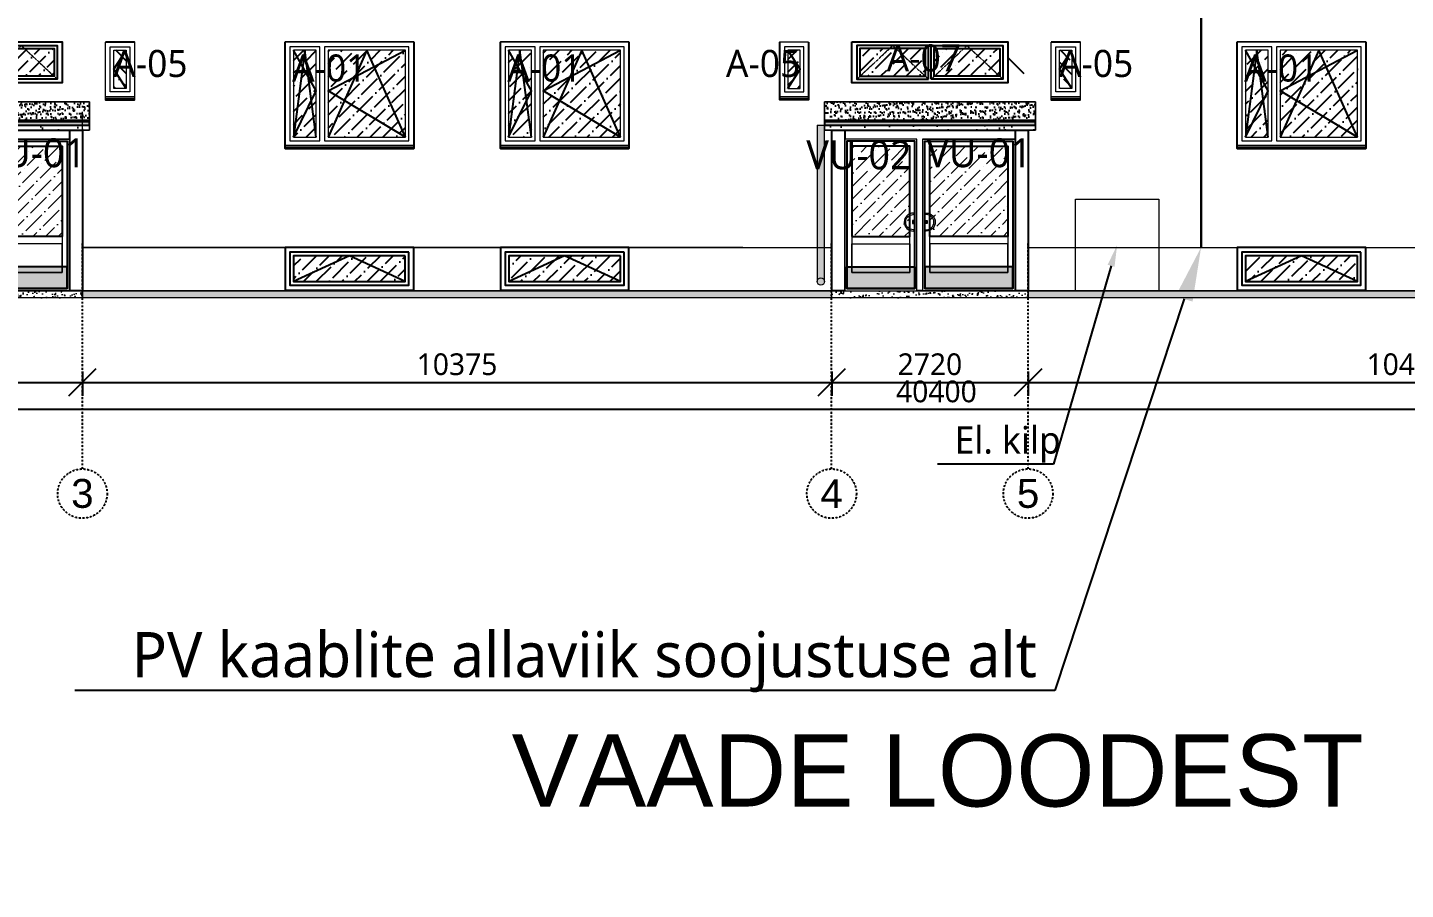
# Model space of a CAD drawing. Header units: millimetres. Extents: x 720925 to 840725318, y 793496 to 1061196.
# Drawn here: x 1040581 to 1059661, y 914468 to 926406 of the extents above; entities that cross this region are included whole.
import ezdxf
from ezdxf import colors
from ezdxf.entities.mleader import LeaderData, LeaderLine
from ezdxf.math import Vec2, Vec3

# ---------------------------------------------------------------- set-up
doc = ezdxf.new("R2010")
doc.units = ezdxf.units.MM
doc.header["$PDMODE"] = 2
doc.header["$PDSIZE"] = 5
doc.linetypes.add('DASHDOTX2', pattern=[50.8, 25.4, -12.7, 0, -12.7])
doc.linetypes.add('DASHED2', pattern=[0.375, 0.25, -0.125])
for name, color, linetype, lineweight in [('!ESP_Fassaad', 7, 'Continuous', 9), ('!ESP_Mõõt', 252, 'Continuous', 5), ('!ESP_Viited', 7, 'Continuous', 0), ('Aken', 7, 'Continuous', 9), ('AVATÄITED VAADETEL', 7, 'Continuous', 9), ('Lõige', 7, 'Continuous', 9), ('Plaan', 7, 'Continuous', 9), ('TEKST', 7, 'Continuous', 9), ('VIHMAVEE SÜSTEEM', 7, 'Continuous', 9)]:
    doc.layers.add(name, color=color, linetype=linetype, lineweight=lineweight)
for name, color, linetype in [('!ESP_Tava', 7, 'Continuous'), ('!ESP_Tekst', 7, 'Continuous'), ('!ESP_Teljed', 30, 'DASHDOTX2')]:
    doc.layers.add(name, color=color, linetype=linetype)
doc.layers.add('!ESP_Värvitoon_Helehall', color=7, linetype='Continuous', true_color=0xc8c8c7)
doc.layers.add('!ESP_Värvitoon_Pacific75', color=7, linetype='Continuous', true_color=0x9daab3)
doc.styles.add('2mm', font='malgunsl.ttf', dxfattribs={"height": 2})
doc.styles.add('Annotative', font='malgunsl.ttf', dxfattribs={"height": 2})
doc.styles.add('Arial', font='arial.ttf')
doc.styles.get("Standard").update_dxf_attribs({"font": 'arial.ttf', "height": 2})
doc.dimstyles.new('Annotative', dxfattribs={"dimtxt": 2, "dimasz": 2.5, "dimexe": 1.25, "dimexo": 0.625, "dimtad": 1, "dimdec": 0, "dimrnd": 5, "dimtxsty": 'Annotative', "dimblk": 'OBLIQUE', "dimcen": 0, "dimdle": 1, "dimadec": 0, "dimazin": 0, "dimtfac": 1, "dimtdec": 0, "dimtmove": 0, "dimatfit": 3, "dimfxl": 1, "dimfxlon": 1, "dimarcsym": 1})
pattern_1 = [(45, (-802, -1246.17), (66.2913, 243.068), [312.5, -62.5, 0, -62.5])]
pattern_2 = [(37.5, (-50, -2275.34), (-8, 244.707), [0, -193.04, 0, -215.9, 0, -206.375]), (7.5, (-50, -2275.34), (224.762, 358.413), [0, -104.14, 0, -173.99, 0, -66.675]), (327.5, (-206.2, -2275.34), (395.496, 0.719), [0, -63.5, 0, -228.6, 0, -298.45]), (317.5, (-206.2, -2275.34), (381.778, 111.465), [0, -31.75, 0, -149.86, 0, -171.45])]

# ---------------------------------------------------------------- blocks, each defined once
blk = doc.blocks.new('väikeaken')
at = {"linetype": 'ByBlock'}
blk.add_wipeout([(-54592, 228105), (-56372, 228105), (-56372, 226630), (-54592, 226630)], dxfattribs=at)
blk.add_lwpolyline([(-54592, 226630), (-56372, 226630), (-56372, 228105), (-54592, 228105)], close=True)
blk.add_wipeout([(-54592, 228105), (-56372, 228105), (-56372, 226630), (-54592, 226630)])
blk.add_wipeout([(-56372, 228105), (-54592, 228105), (-54592, 226630), (-56372, 226630)], dxfattribs=at)
blk.add_lwpolyline([(-56372, 226630), (-54592, 226630), (-54592, 228105), (-56372, 228105)], close=True)
blk.add_wipeout([(-54592, 228105), (-56372, 228105), (-56372, 226630), (-54592, 226630)])
h = blk.add_hatch()
h.set_pattern_fill('ANSI36', color=256, scale=1000)
h.set_pattern_definition([(45, (-56312.02, 226834.15), (66.291, 243.068), [312.5, -62.5, 0, -62.5])])
h.paths.add_polyline_path([(-56257, 227990), (-55942, 227990), (-55942, 226789), (-56257, 226788)])
h.paths.add_polyline_path([(-55777, 227990), (-54707, 227990), (-54707, 226788), (-55777, 226788)])
for points in [[(-56257, 226788), (-55942, 227427), (-56257, 227990)], [(-55942, 226788), (-56100, 227990), (-56257, 226788)]]:
    blk.add_lwpolyline(points)
at = {"ltscale": 15}
for points in [[(-54707, 226788), (-55242, 227990), (-55777, 226788)], [(-54707, 226788), (-55777, 227427), (-54707, 227990)]]:
    blk.add_lwpolyline(points, dxfattribs=at)
at = {"layer": 'AVATÄITED VAADETEL'}
for points in [[(-56372, 226644), (-54592, 226644), (-54592, 228105), (-56372, 228105)], [(-56372, 226673), (-54592, 226673), (-54592, 228105), (-56372, 228105)], [(-56307, 226738), (-55892, 226738), (-55892, 228040), (-56307, 228040)], [(-55827, 226738), (-54657, 226738), (-54657, 228040), (-55827, 228040)], [(-56257, 226788), (-55942, 226788), (-55942, 227990), (-56257, 227990)], [(-55777, 226788), (-54707, 226788), (-54707, 227990), (-55777, 227990)], [(-56372, 226644), (-54592, 226644), (-54592, 226673), (-56372, 226673)], [(-56372, 226630), (-54592, 226630), (-54592, 226644), (-56372, 226644)]]:
    blk.add_lwpolyline(points, close=True, dxfattribs=at)
blk = doc.blocks.new('väike1')
blk.add_wipeout([(-1082065, 608631), (-1081666, 608631), (-1081666, 607831), (-1082065, 607831)])
blk.add_lwpolyline([(-1081666, 608631), (-1081666, 607831), (-1082065, 607831), (-1082065, 608631)], close=True)
blk.add_wipeout([(-1081666, 608631), (-1082065, 608631), (-1082065, 607831), (-1081666, 607831)])
h = blk.add_hatch()
h.set_pattern_fill('ANSI36', color=256, scale=1000)
h.paths.add_polyline_path([(-1081950, 608516), (-1081565, 608516), (-1081565, 608189), (-1081950, 608189)])
h.paths.add_polyline_path([(-1081365, 608516), (-1080980, 608516), (-1080980, 608189), (-1081365, 608189)])
h = blk.add_hatch()
h.set_pattern_fill('ANSI36', color=256, scale=1000)
h.set_pattern_definition([(45, (-1082285.28, 607360.3), (66.291, 243.068), [312.5, -62.5, 0, -62.5])])
h.paths.add_polyline_path([(-1081781, 608516), (-1081950, 608516), (-1081950, 607989), (-1081781, 607989)])
blk.add_lwpolyline([(-1081950, 607989), (-1081781, 608253), (-1081950, 608516)])
at = {"layer": 'AVATÄITED VAADETEL'}
for points in [[(-1082065, 607831), (-1081666, 607831), (-1081666, 608631), (-1082065, 608631)], [(-1082065, 607874), (-1081666, 607874), (-1081666, 608631), (-1082065, 608631)], [(-1082000, 607939), (-1081731, 607939), (-1081731, 608566), (-1082000, 608566)], [(-1081950, 607989), (-1081781, 607989), (-1081781, 608516), (-1081950, 608516)], [(-1082065, 607846), (-1081666, 607846), (-1081666, 607874), (-1082065, 607874)], [(-1082065, 607831), (-1081666, 607831), (-1081666, 607846), (-1082065, 607846)]]:
    blk.add_lwpolyline(points, close=True, dxfattribs=at)
blk = doc.blocks.new('A$C5b830d74')
blk.add_wipeout([(0, 0), (2160, 0), (2160, -565), (0, -565)])
h = blk.add_hatch()
h.set_pattern_fill('ANSI36', color=256, scale=1000)
h.set_pattern_definition(pattern_1)
h.paths.add_polyline_path([(1020, -90), (110, -90), (110, -475), (1020, -475)])
h = blk.add_hatch()
h.set_pattern_fill('ANSI36', color=256, scale=1000)
h.set_pattern_definition(pattern_1)
h.paths.add_polyline_path([(1140, -90), (2050, -90), (2050, -475), (1140, -475)])
at = {"linetype": 'ByBlock'}
blk.add_lwpolyline([(0, -555), (0, 0)], dxfattribs=at)
for points in [[(0, 0), (2160, 0), (2160, -565), (0, -565)], [(1060, -515), (1060, -50), (70, -50), (70, -515)], [(1020, -475), (1020, -90), (110, -90), (110, -475)], [(1100, -515), (1100, -50), (2090, -50), (2090, -515)], [(1140, -475), (1140, -90), (2050, -90), (2050, -475)]]:
    blk.add_lwpolyline(points, close=True)
at = {"layer": 'Aken', "linetype": 'DASHED2', "lineweight": 0}
for points in [[(70, -515), (565, -50), (1060, -515)], [(2090, -515), (1595, -50), (1100, -515)]]:
    blk.add_lwpolyline(points, dxfattribs=at)
blk = doc.blocks.new('A$Cccaf8551')
at = {"layer": '!ESP_Teljed'}
for points in [[(8175, -3120), (8175, 0)], [(21270, -3120), (21270, 0)], [(18550, -3120), (18550, 0)]]:
    blk.add_lwpolyline(points, dxfattribs=at)
for centre in [(8175, -3462), (18550, -3462), (21270, -3462)]:
    blk.add_circle(centre, 342, dxfattribs=at)
at = {"layer": '!ESP_Teljed', "char_height": 400, "width": 684.66, "attachment_point": 5, "style": 'Arial'}
for s, insert in [('3', (8175, -3462)), ('4', (18550, -3462)), ('5', (21270, -3462))]:
    blk.add_mtext(s, dxfattribs=dict(at, insert=insert))
blk = doc.blocks.new('A$C1ee4b8b8')
at = {"layer": '!ESP_Tava'}
h = blk.add_hatch(dxfattribs=at)
h.set_pattern_fill('AR-SAND', color=256, scale=5)
h.set_pattern_definition(pattern_2)
h.paths.add_polyline_path([(-2820, 138), (-2820, 118), (100, 118), (100, 138)])
h = blk.add_hatch(dxfattribs=at)
h.set_pattern_fill('AR-SAND', color=256, scale=5)
h.set_pattern_definition(pattern_2)
h.paths.add_polyline_path([(-2820, 0), (-2820, 68), (-2820, 68), (-2820, 0)])
h.paths.add_polyline_path([(0, 0), (100, 0), (100, 68), (-2820, 68), (-2820, 0)])
at = {"layer": '!ESP_Värvitoon_Helehall', "lineweight": 0}
h = blk.add_hatch(color=256, dxfattribs=at)
h.dxf.hatch_style = 1
h.paths.add_polyline_path([(-2820, 68), (-2920, 68), (-2920, -2096, -1), (-2820, -2096)])
h.paths.add_polyline_path([(-2820, -2096, 1), (-2920, -2096, 1)])
h = blk.add_hatch(color=256, dxfattribs=at)
h.dxf.hatch_style = 1
h.paths.add_polyline_path([(100, 118), (-2820, 118), (-2820, 68), (100, 68)])
at = {"layer": '!ESP_Värvitoon_Helehall'}
h = blk.add_hatch(color=256, dxfattribs=at)
h.dxf.hatch_style = 1
h.paths.add_polyline_path([(-2510, -153), (-2510, -1893), (-2440, -1893), (-2440, -223), (-1640, -223), (-1640, -1158, -0.103244), (-1590, -1148, -1), (-1590, -1168, 0.12472), (-1640, -1180), (-1640, -1365, 0.12472), (-1590, -1378, -1), (-1590, -1398, -0.103244), (-1640, -1387), (-1640, -1893), (-1570, -1893), (-1570, -153)], flags=0)
h.paths.add_polyline_path([(-1600, -1253), (-1580, -1253), (-1580, -1293), (-1600, -1293)], flags=0)
h.paths.add_polyline_path([(-2540, -124), (-2540, -2224), (-1540, -2224), (-1540, -124)])
h.paths.add_polyline_path([(-1570, -153), (-1570, -2193), (-2510, -2193), (-2510, -153)], flags=16)
h.paths.add_polyline_path([(-2440, -223), (-1640, -223), (-1640, -1158, -0.103244), (-1590, -1148, -1), (-1590, -1168, 0.12472), (-1640, -1180), (-1640, -1365, 0.12472), (-1590, -1378, -1), (-1590, -1398, -0.103244), (-1640, -1387), (-1640, -1473), (-1640, -1573), (-1640, -1972), (-2440, -1972), (-2440, -1573), (-2440, -1473)], flags=0)
h.paths.add_polyline_path([(-2440, -223), (-1640, -223), (-1640, -1972), (-2440, -1972)], flags=0)
h = blk.add_hatch(color=256, dxfattribs=at)
h.dxf.hatch_style = 1
h.paths.add_polyline_path([(-2440, -1573), (-1640, -1573), (-1640, -1893), (-2440, -1893)], flags=17)
h.paths.add_polyline_path([(-2440, -1473), (-1640, -1473), (-1640, -1573), (-2440, -1573)], flags=17)
edge = h.paths.add_edge_path()
edge.add_line((-2510, -153), (-1570, -153))
edge.add_line((-1570, -153), (-1570, -1893))
edge.add_line((-1570, -1893), (-1640, -1893))
edge.add_line((-1640, -1893), (-1640, -1573))
edge.add_line((-1640, -1573), (-1640, -1387))
edge.add_arc((-1590, -1273), 125, 246.4218, 270)
edge.add_arc((-1590, -1388), 10, 270, 450)
edge.add_arc((-1590, -1273), 105, 241.5631, 270, ccw=False)
edge.add_line((-1640, -1365), (-1640, -1180))
edge.add_arc((-1590, -1273), 105, 90, 118.4369, ccw=False)
edge.add_arc((-1590, -1158), 10, 270, 450)
edge.add_arc((-1590, -1273), 125, 90, 113.5782)
edge.add_line((-1640, -1158), (-1640, -223))
edge.add_line((-1640, -223), (-2440, -223))
edge.add_line((-2440, -223), (-2440, -1893))
edge.add_line((-2440, -1893), (-2510, -1893))
edge.add_line((-2510, -1893), (-2510, -153))
h.paths.add_polyline_path([(-1600, -1293), (-1580, -1293), (-1580, -1253), (-1600, -1253)], flags=16)
h = blk.add_hatch(color=256, dxfattribs=at)
h.dxf.hatch_style = 1
h.paths.add_polyline_path([(-1430, -153), (-1430, -1893), (-1360, -1893), (-1360, -1387, -0.103244), (-1410, -1398, -1), (-1410, -1378, 0.12472), (-1360, -1365), (-1360, -1180, 0.12472), (-1410, -1168, -1), (-1410, -1148, -0.103244), (-1360, -1158), (-1360, -223), (-280, -223), (-280, -1893), (-210, -1893), (-210, -153)], flags=0)
h.paths.add_polyline_path([(-1400, -1253), (-1400, -1293), (-1420, -1293), (-1420, -1253)], flags=0)
h.paths.add_polyline_path([(-1460, -123), (-1460, -2223), (-180, -2223), (-180, -123)])
h.paths.add_polyline_path([(-210, -153), (-210, -2193), (-1430, -2193), (-1430, -153)], flags=16)
h.paths.add_polyline_path([(-280, -223), (-280, -1473), (-280, -1573), (-280, -1972), (-1360, -1972), (-1360, -1573), (-1360, -1473), (-1360, -1387, -0.103244), (-1410, -1398, -1), (-1410, -1378, 0.12472), (-1360, -1365), (-1360, -1180, 0.12472), (-1410, -1168, -1), (-1410, -1148, -0.103244), (-1360, -1158), (-1360, -223)], flags=0)
h.paths.add_polyline_path([(-280, -223), (-280, -1972), (-1360, -1972), (-1360, -223)], flags=0)
h = blk.add_hatch(color=256, dxfattribs=at)
h.dxf.hatch_style = 1
h.paths.add_polyline_path([(-280, -1573), (-1360, -1573), (-1360, -1893), (-280, -1893)], flags=17)
h.paths.add_polyline_path([(-280, -1473), (-1360, -1473), (-1360, -1573), (-280, -1573)], flags=17)
edge = h.paths.add_edge_path()
edge.add_line((-210, -153), (-1430, -153))
edge.add_line((-1430, -153), (-1430, -1893))
edge.add_line((-1430, -1893), (-1360, -1893))
edge.add_line((-1360, -1893), (-1360, -1573))
edge.add_line((-1360, -1573), (-1360, -1387))
edge.add_arc((-1410, -1273), 125, 270, 293.5782, ccw=False)
edge.add_arc((-1410, -1388), 10, 90, 270, ccw=False)
edge.add_arc((-1410, -1273), 105, 270, 298.4369)
edge.add_line((-1360, -1365), (-1360, -1180))
edge.add_arc((-1410, -1273), 105, 61.5631, 90)
edge.add_arc((-1410, -1158), 10, 90, 270, ccw=False)
edge.add_arc((-1410, -1273), 125, 66.4218, 90, ccw=False)
edge.add_line((-1360, -1158), (-1360, -223))
edge.add_line((-1360, -223), (-280, -223))
edge.add_line((-280, -223), (-280, -1893))
edge.add_line((-280, -1893), (-210, -1893))
edge.add_line((-210, -1893), (-210, -153))
h.paths.add_polyline_path([(-1400, -1293), (-1420, -1293), (-1420, -1253), (-1400, -1253)], flags=16)
at = {"layer": '!ESP_Värvitoon_Pacific75', "true_color": 0x000000}
h = blk.add_hatch(dxfattribs=at)
h.set_pattern_fill('AR-SAND', color=18, scale=2)
h.set_pattern_definition([(37.5, (-50, -2275.335), (-3.2, 97.8826), [0, -77.216, 0, -86.36, 0, -82.55]), (7.5, (-50, -2275.34), (89.9047, 143.365), [0, -41.656, 0, -69.596, 0, -26.67]), (327.5, (-112.48, -2275.335), (158.1985, 0.2874), [0, -25.4, 0, -91.44, 0, -119.38]), (317.5, (-112.48, -2275.34), (152.7113, 44.586), [0, -12.7, 0, -59.944, 0, -68.58])])
h.paths.add_polyline_path([(-2820, 138), (100, 138), (100, 391), (-2820, 391)])
at = {"layer": 'Lõige', "ltscale": 0.5}
h = blk.add_hatch(dxfattribs=at)
h.set_pattern_fill('AR-CONC', color=256)
h.set_pattern_definition([(50, (-50, -2275.34), (182.185, -15.939), [19.05, -209.55]), (355, (-50, -2275.34), (-35.243, 191.057), [15.24, -167.64]), (100.4514, (-34.82, -2276.66), (146.941, 175.118), [16.19, -178.09]), (46.184, (-50, -2224.54), (271.079, -42.042), [28.575, -314.325]), (96.636, (-27.4, -2228.04), (237.404, 247.426), [24.285, -267.136]), (351.184, (-50, -2224.54), (237.404, 247.426), [22.86, -251.46]), (21, (-24.6, -2237.24), (151.614, -102.265), [19.05, -209.55]), (326, (-24.6, -2237.24), (61.802, 184.188), [15.24, -167.64]), (71.4514, (-11.97, -2245.76), (213.416, 81.923), [16.19, -178.09]), (37.5, (-50, -2275.335), (3.0886, 84.555), [0, -165.608, 0, -170.18, 0, -168.275]), (7.5, (-50, -2275.335), (66.8197, 100.1806), [0, -97.028, 0, -161.798, 0, -64.135]), (327.5, (-106.64, -2275.335), (135.5906, -5.7287), [0, -63.5, 0, -198.12, 0, -262.89]), (317.5, (-132.04, -2275.34), (148.129, 25.4265), [0, -82.55, 0, -131.572, 0, -186.69])])
h.paths.add_polyline_path([(0, -2324), (0, -2224), (-360, -2224), (-360, -2224), (-1460, -2224), (-2720, -2224), (-2720, -2324)])
at = {"layer": '!ESP_Fassaad'}
blk.add_line((-2540, -124), (-2540, -2224), dxfattribs=at)
for points in [[(100, 0), (100, 391), (-2820, 391), (-2820, 0), (-2526, 0)], [(-2670, 391), (-50, 391)], [(-2820, 0), (-2526, 0)], [(-2426, 0), (100, 0)], [(-2426, 0), (-50, 0)]]:
    blk.add_lwpolyline(points, dxfattribs=at)
for points in [[(-1460, -122), (-180, -122), (-180, -2224), (-1460, -2224)], [(-2720, -2324), (-2720, -2224), (0, -2224), (0, -2324)]]:
    blk.add_lwpolyline(points, close=True, dxfattribs=at)
for p, q in [((-2820, 138), (100, 138)), ((-2540, 0), (-2540, -2224))]:
    blk.add_line(p, q)
for points in [[(-2820, 118), (100, 118)], [(-2820, 68), (100, 68)], [(-2720, 0), (0, 0), (0, -2224), (-2720, -2224), (-2720, 0)]]:
    blk.add_lwpolyline(points)
blk.add_lwpolyline([(-2820, 68), (100, 68), (100, 118), (-2820, 118)], close=True)
at = {"layer": 'VIHMAVEE SÜSTEEM'}
for p, q in [((-2920, 68), (-2820, 68)), ((-2920, 68), (-2920, -2096)), ((-2820, -2096), (-2820, 68))]:
    blk.add_line(p, q, dxfattribs=at)
blk.add_circle((-2870, -2096), 50, dxfattribs=at)
blk.add_wipeout([(-1460, -123), (-180, -123), (-180, -2223), (-1460, -2223)])
at = {"layer": '!ESP_Fassaad'}
h = blk.add_hatch(dxfattribs=at)
h.set_pattern_fill('ANSI36', color=256, scale=1000)
h.set_pattern_definition([(45, (493674.97, -514067.63), (66.29126, 243.067956), [312.5, -62.5, 0, -62.5])])
h.paths.add_polyline_path([(-280, -1473), (-1360, -1473), (-1360, -223), (-280, -223)])
at = {"true_color": 0xc7c8ca}
h = blk.add_hatch(color=9, dxfattribs=at)
h.dxf.hatch_style = 1
edge = h.paths.add_edge_path()
edge.add_arc((-1410, -1388), 10, 90, 270, ccw=False)
edge.add_arc((-1410, -1273), 105, 270, 450)
edge.add_arc((-1410, -1158), 10, 90, 270, ccw=False)
edge.add_arc((-1410, -1273), 125, -90, 90, ccw=False)
h = blk.add_hatch(color=9, dxfattribs=at)
h.dxf.hatch_style = 1
h.paths.add_polyline_path([(-1420, -1253), (-1400, -1253), (-1400, -1293), (-1420, -1293)])
h = blk.add_hatch(color=9, dxfattribs=at)
h.dxf.hatch_style = 1
h.paths.add_polyline_path([(-1430, -2193), (-210, -2193), (-210, -1893), (-1430, -1893)])
at = {"layer": '!ESP_Fassaad'}
for p, q in [((-1540, -124), (-2540, -124)), ((-1540, -2224), (-1540, -124)), ((-2540, -2224), (-1540, -2224))]:
    blk.add_line(p, q, dxfattribs=at)
for points in [[(-180, -2223), (-1460, -2223), (-1460, -123), (-180, -123)], [(-280, -1972), (-1360, -1972), (-1360, -223), (-280, -223)], [(-1420, -1253), (-1400, -1253), (-1400, -1293), (-1420, -1293)], [(-1360, -1473), (-280, -1473), (-280, -1573), (-1360, -1573)], [(-1360, -1972), (-280, -1972), (-280, -1573), (-1360, -1573)]]:
    blk.add_lwpolyline(points, close=True, dxfattribs=at)
blk.add_lwpolyline([(-1410, -1398, -1), (-1410, -1378, 1), (-1410, -1168, -1), (-1410, -1148, -1)], format="xyb", close=True, dxfattribs=at)
blk.add_line((-180, 0), (-180, -2224))
for points in [[(-210, -2193), (-1430, -2193), (-1430, -153), (-210, -153)], [(-280, -1473), (-1360, -1473), (-1360, -223), (-280, -223)], [(-1430, -2193), (-210, -2193), (-210, -1893), (-1430, -1893)]]:
    blk.add_lwpolyline(points, close=True)
at = {"layer": 'TEKST', "insert": (-1408, -113), "char_height": 400, "width": 1355.21, "attachment_point": 1, "style": '2mm'}
blk.add_mtext('{\\fMalgun Gothic Semilight|b0|i0|c0|p34;VU-01}', dxfattribs=at)
blk.add_wipeout([(-1540, -124), (-2540, -124), (-2540, -2224), (-1540, -2224)])
at = {"layer": '!ESP_Fassaad'}
h = blk.add_hatch(dxfattribs=at)
h.set_pattern_fill('ANSI36', color=256, scale=1000)
h.set_pattern_definition([(45, (-1639147.87, -772927.34), (66.291261, 243.067956), [312.5, -62.5, 0, -62.5])])
h.paths.add_polyline_path([(-2440, -1473), (-1640, -1473), (-1640, -223), (-2440, -223)])
at = {"true_color": 0xc7c8ca}
h = blk.add_hatch(color=9, dxfattribs=at)
h.dxf.hatch_style = 1
edge = h.paths.add_edge_path()
edge.add_arc((-1590, -1388), 10, 270, 450)
edge.add_arc((-1590, -1273), 105, 90, 270, ccw=False)
edge.add_arc((-1590, -1158), 10, 270, 450)
edge.add_arc((-1590, -1273), 125, 90, 270)
h = blk.add_hatch(color=9, dxfattribs=at)
h.dxf.hatch_style = 1
h.paths.add_polyline_path([(-1580, -1253), (-1600, -1253), (-1600, -1293), (-1580, -1293)])
h = blk.add_hatch(color=9, dxfattribs=at)
h.dxf.hatch_style = 1
h.paths.add_polyline_path([(-1570, -2193), (-2510, -2193), (-2510, -1893), (-1570, -1893)])
at = {"layer": '!ESP_Fassaad'}
for points in [[(-2540, -2224), (-1540, -2224), (-1540, -124), (-2540, -124)], [(-2440, -1972), (-1640, -1972), (-1640, -223), (-2440, -223)], [(-1580, -1253), (-1600, -1253), (-1600, -1293), (-1580, -1293)], [(-1640, -1473), (-2440, -1473), (-2440, -1573), (-1640, -1573)], [(-1640, -1972), (-2440, -1972), (-2440, -1573), (-1640, -1573)]]:
    blk.add_lwpolyline(points, close=True, dxfattribs=at)
blk.add_lwpolyline([(-1590, -1398, 1), (-1590, -1378, -1), (-1590, -1168, 1), (-1590, -1148, 1)], format="xyb", close=True, dxfattribs=at)
for points in [[(-2510, -2193), (-1570, -2193), (-1570, -153), (-2510, -153)], [(-2440, -1473), (-1640, -1473), (-1640, -223), (-2440, -223)], [(-1570, -2193), (-2510, -2193), (-2510, -1893), (-1570, -1893)]]:
    blk.add_lwpolyline(points, close=True)
at = {"layer": 'TEKST', "insert": (-1614, -142), "char_height": 400, "width": 1355.21, "attachment_point": 3, "style": '2mm'}
blk.add_mtext('VU-02', dxfattribs=at)
blk = doc.blocks.new('A$Cbcc0dcf3')
at = {"linetype": 'ByBlock'}
blk.add_wipeout([(0, 0), (1780, 0), (1780, -590), (0, -590)], dxfattribs=at)
blk.add_lwpolyline([(0, 0), (0, -590), (1780, -590), (1780, 0)], close=True)
blk.add_wipeout([(1780, 0), (0, 0), (0, -590), (1780, -590)])
h = blk.add_hatch()
h.set_pattern_fill('ANSI36', color=256, scale=1000)
h.set_pattern_definition([(45, (564, -1272.17), (66.291, 243.068), [312.5, -62.5, 0, -62.5])])
h.paths.add_polyline_path([(1664, -116), (116, -116), (116, -474), (1664, -474)])
for points in [[(1780, 0), (0, 0), (0, -590), (1780, -590)], [(1714, -66), (66, -66), (66, -524), (1714, -524)], [(1664, -116), (116, -116), (116, -474), (1664, -474)]]:
    blk.add_lwpolyline(points, close=True)
blk.add_lwpolyline([(1664, -474), (890, -116), (116, -474)])
blk = doc.blocks.new('_Oblique')
at = {"color": 0, "linetype": 'ByBlock', "lineweight": -2}
blk.add_line((-0.5, -0.5), (0.5, 0.5), dxfattribs=at)
blk = doc.blocks.new('*D811')
at = {"layer": '!ESP_Mõõt', "color": 0, "lineweight": -2, "transparency": 16777216}
for p, q in [((1038621, 921642), (1038621, 921304)), ((1041341, 921642), (1041341, 921304)), ((1038471, 921492), (1041491, 921492))]:
    blk.add_line(p, q, dxfattribs=at)
at = {"layer": 'Defpoints', "color": 0, "lineweight": 0, "transparency": 16777216}
for p in [(1038621, 922180), (1041341, 922126), (1041341, 921492)]:
    blk.add_point(p, dxfattribs=at)
at = {"layer": '!ESP_Mõõt', "color": 0, "lineweight": -2, "transparency": 16777216, "xscale": 375, "yscale": 375, "zscale": 375, "rotation": 180}
blk.add_blockref('_Oblique', (1038621, 921492), dxfattribs=at)
at = {"layer": '!ESP_Mõõt', "color": 0, "lineweight": -2, "transparency": 16777216, "xscale": 375, "yscale": 375, "zscale": 375}
blk.add_blockref('_Oblique', (1041341, 921492), dxfattribs=at)
at = {"layer": '!ESP_Mõõt', "color": 0, "lineweight": 0, "transparency": 16777216, "insert": (1039981, 921741), "char_height": 300, "attachment_point": 5, "style": 'Annotative'}
blk.add_mtext('2720', dxfattribs=at)
blk = doc.blocks.new('*D812')
at = {"layer": '!ESP_Mõõt', "color": 0, "lineweight": -2, "transparency": 16777216}
for p, q in [((1041341, 921642), (1041341, 921304)), ((1051716, 921642), (1051716, 921304)), ((1041191, 921492), (1051866, 921492))]:
    blk.add_line(p, q, dxfattribs=at)
at = {"layer": 'Defpoints', "color": 0, "lineweight": 0, "transparency": 16777216}
for p in [(1041341, 922126), (1051716, 922181), (1051716, 921492)]:
    blk.add_point(p, dxfattribs=at)
at = {"layer": '!ESP_Mõõt', "color": 0, "lineweight": -2, "transparency": 16777216, "xscale": 375, "yscale": 375, "zscale": 375, "rotation": 180}
blk.add_blockref('_Oblique', (1041341, 921492), dxfattribs=at)
at = {"layer": '!ESP_Mõõt', "color": 0, "lineweight": -2, "transparency": 16777216, "xscale": 375, "yscale": 375, "zscale": 375}
blk.add_blockref('_Oblique', (1051716, 921492), dxfattribs=at)
at = {"layer": '!ESP_Mõõt', "color": 0, "lineweight": 0, "transparency": 16777216, "insert": (1046528, 921741), "char_height": 300, "attachment_point": 5, "style": 'Annotative'}
blk.add_mtext('10375', dxfattribs=at)
blk = doc.blocks.new('*D813')
at = {"layer": '!ESP_Mõõt', "color": 0, "lineweight": -2, "transparency": 16777216}
for p, q in [((1051716, 921642), (1051716, 921304)), ((1054436, 921642), (1054436, 921304)), ((1051566, 921492), (1054586, 921492))]:
    blk.add_line(p, q, dxfattribs=at)
at = {"layer": 'Defpoints', "color": 0, "lineweight": 0, "transparency": 16777216}
for p in [(1051716, 922181), (1054436, 922162), (1054436, 921492)]:
    blk.add_point(p, dxfattribs=at)
at = {"layer": '!ESP_Mõõt', "color": 0, "lineweight": -2, "transparency": 16777216, "xscale": 375, "yscale": 375, "zscale": 375, "rotation": 180}
blk.add_blockref('_Oblique', (1051716, 921492), dxfattribs=at)
at = {"layer": '!ESP_Mõõt', "color": 0, "lineweight": -2, "transparency": 16777216, "xscale": 375, "yscale": 375, "zscale": 375}
blk.add_blockref('_Oblique', (1054436, 921492), dxfattribs=at)
at = {"layer": '!ESP_Mõõt', "color": 0, "lineweight": 0, "transparency": 16777216, "insert": (1053076, 921741), "char_height": 300, "attachment_point": 5, "style": 'Annotative'}
blk.add_mtext('2720', dxfattribs=at)
blk = doc.blocks.new('*D814')
at = {"layer": '!ESP_Mõõt', "color": 0, "lineweight": -2, "transparency": 16777216}
for p, q in [((1054436, 921642), (1054436, 921304)), ((1064926, 921642), (1064926, 921304)), ((1054286, 921492), (1065076, 921492))]:
    blk.add_line(p, q, dxfattribs=at)
at = {"layer": 'Defpoints', "color": 0, "lineweight": 0, "transparency": 16777216}
for p in [(1054436, 922162), (1064926, 922199), (1064926, 921492)]:
    blk.add_point(p, dxfattribs=at)
at = {"layer": '!ESP_Mõõt', "color": 0, "lineweight": -2, "transparency": 16777216, "xscale": 375, "yscale": 375, "zscale": 375, "rotation": 180}
blk.add_blockref('_Oblique', (1054436, 921492), dxfattribs=at)
at = {"layer": '!ESP_Mõõt', "color": 0, "lineweight": -2, "transparency": 16777216, "xscale": 375, "yscale": 375, "zscale": 375}
blk.add_blockref('_Oblique', (1064926, 921492), dxfattribs=at)
at = {"layer": '!ESP_Mõõt', "color": 0, "lineweight": 0, "transparency": 16777216, "insert": (1059681, 921741), "char_height": 300, "attachment_point": 5, "style": 'Annotative'}
blk.add_mtext('10490', dxfattribs=at)
blk = doc.blocks.new('*D817')
at = {"layer": '!ESP_Mõõt', "color": 0, "lineweight": -2, "transparency": 16777216}
for p, q in [((1032966, 921265), (1032966, 920927)), ((1073366, 921265), (1073366, 920927)), ((1073516, 921115), (1032816, 921115))]:
    blk.add_line(p, q, dxfattribs=at)
at = {"layer": 'Defpoints', "color": 0, "lineweight": 0, "transparency": 16777216}
for p in [(1032966, 923037), (1073366, 923037), (1032966, 921115)]:
    blk.add_point(p, dxfattribs=at)
at = {"layer": '!ESP_Mõõt', "color": 0, "lineweight": -2, "transparency": 16777216, "xscale": 375, "yscale": 375, "zscale": 375, "rotation": 180}
blk.add_blockref('_Oblique', (1032966, 921115), dxfattribs=at)
at = {"layer": '!ESP_Mõõt', "color": 0, "lineweight": -2, "transparency": 16777216, "xscale": 375, "yscale": 375, "zscale": 375}
blk.add_blockref('_Oblique', (1073366, 921115), dxfattribs=at)
at = {"layer": '!ESP_Mõõt', "color": 0, "lineweight": 0, "transparency": 16777216, "insert": (1053166, 921364), "char_height": 300, "attachment_point": 5, "style": 'Annotative'}
blk.add_mtext('40400', dxfattribs=at)

msp = doc.modelspace()

# ---------------------------------------------------------------- linework, layer by layer
at = {"layer": '!ESP_Fassaad'}
for points in [[(1050485.3, 923360.9), (1041340.6, 923360.9), (1041340.7, 925239.5)], [(1051715.6, 923360.9), (1051715.6, 922760.9), (1041340.6, 922760.9), (1041340.6, 923360.9), (1051715.6, 923360.9)], [(1051715.6, 922760.9), (1051715.6, 922660.9), (1041340.6, 922660.9), (1041340.6, 922760.9), (1051715.6, 922760.9)]]:
    msp.add_lwpolyline(points, dxfattribs=at)
msp.add_lwpolyline([(1055092.8, 924027.6), (1056244.5, 924027.6), (1056244.5, 922760.9), (1055092.8, 922760.9)], close=True, dxfattribs=at)
at = {"layer": 'TEKST', "color": 1, "lineweight": 30}
msp.add_line((1056830.7, 923360.9), (1056830.7, 932637.9), dxfattribs=at)

# ---------------------------------------------------------------- block references
at = {"xscale": -1}
for p in [(-40004.6, 317574.5), (-26909.6, 317574.5)]:
    msp.add_blockref('väike1', p, dxfattribs=at)
for name, p in [('väike1', (2133060.8, 317574.5)), ('väikeaken', (1113702.7, 698100.6))]:
    msp.add_blockref(name, p)
at = {"lineweight": 0}
msp.add_blockref('A$Cccaf8551', (1033165.6, 923412.9), dxfattribs=at)

# ---------------------------------------------------------------- texts
at = {"layer": 'Plaan', "insert": (1047283.9, 916617), "char_height": 1000, "width": 20502.037, "attachment_point": 1}
msp.add_mtext('VAADE {\\fArial|b0|i0|c186|p34;LOODEST}', dxfattribs=at)

# ---------------------------------------------------------------- dimensions: what is measured, and where the dimension line sits
at = {"layer": '!ESP_Mõõt', "lineweight": 0}
for base, p1, p2, picture, middle in [((1041340.6, 921491.6), (1038620.6, 922180.2), (1041340.6, 922125.8), '*D811', (1039980.6, 921740.5)), ((1051715.6, 921491.6), (1041340.6, 922125.8), (1051715.6, 922180.6), '*D812', (1046528.1, 921741.4)), ((1054435.6, 921491.6), (1051715.6, 922180.6), (1054435.6, 922162.5), '*D813', (1053075.6, 921740.5)), ((1064925.7, 921491.6), (1054435.6, 922162.5), (1064925.7, 922199.1), '*D814', (1059680.6, 921741.4))]:
    dim = msp.add_linear_dim(base=base, p1=p1, p2=p2, dimstyle='Annotative', dxfattribs=at)
    dim.commit()
    dim.dimension.update_dxf_attribs({"geometry": picture, "text_midpoint": middle})

# ---------------------------------------------------------------- leaders
at = {"layer": '!ESP_Viited'}
ml = msp.add_multileader_mtext('Standard', dxfattribs=at)
ml.set_content('{\\fMalgun Gothic Semilight|b0|i0|c0|p34;Turvasiiniga katuse käigutee}', color=256, style='Annotative')
ml.set_leader_properties()
ml.build(insert=Vec2(0, 0))
ml.multileader.update_dxf_attribs({"text_left_attachment_type": 5, "text_right_attachment_type": 5, "dogleg_length": 0, "arrow_head_size": 450, "scale": 150})
ctx = ml.context
ctx.base_point, ctx.scale, ctx.char_height, ctx.arrow_head_size, ctx.landing_gap_size, ctx.plane_origin = Vec3(948864.5, 915073.2), 150, 375, 450, 0, Vec3(935043.7, 917569.3)
ctx.left_attachment, ctx.right_attachment = 5, 5
notes = []
notes.append((ctx, [(0, (1, 1, 0), (948864.5, 915073.2), (1, 0), 0, [(0, [(944172.1, 917333.3)], 0, [])])]))
ctx.mtext.insert, ctx.mtext.width, ctx.mtext.defined_height, ctx.mtext.flow_direction = Vec3(948864.5, 915595.6), 10793.227, 2145.5, 5
at = {"layer": 'TEKST'}
ml = msp.add_multileader_mtext('Standard', dxfattribs=at)
ml.set_content('PV kaablite allaviik soojustuse alt', color=256, style='Annotative')
ml.set_leader_properties()
ml.build(insert=Vec2(0, 0))
ml.multileader.update_dxf_attribs({"text_left_attachment_type": 5, "text_right_attachment_type": 5, "dogleg_length": 1, "arrow_head_size": 750, "scale": 250})
ctx = ml.context
ctx.base_point, ctx.scale, ctx.char_height, ctx.arrow_head_size, ctx.landing_gap_size, ctx.plane_origin = Vec3(1042280.9, 917224.8), 250, 625, 750, 0, Vec3(1051504.3, 915001.6)
ctx.left_attachment, ctx.right_attachment, ctx.text_align_type = 5, 5, 2
notes.append((ctx, [(1, (1, 1, 0), (1054807, 917224.8), (-1, 0), 250, [(0, [(1056830.7, 923360.9)], 0, [])])]))
ctx.mtext.insert, ctx.mtext.alignment, ctx.mtext.flow_direction = Vec3(1054557, 918033.6), 3, 5
for ctx, leaders in notes:
    for number, flags, end, landing, length, lines in leaders:
        leader = LeaderData()
        leader.index, (leader.has_last_leader_line, leader.has_dogleg_vector, leader.attachment_direction) = number, flags
        leader.last_leader_point, leader.dogleg_vector, leader.dogleg_length = Vec3(end), Vec3(landing), length
        for number, points, colour, breaks in lines:
            line = LeaderLine()
            line.index, line.vertices, line.color, line.breaks = number, Vec3.list(points), colors.encode_raw_color(colour), breaks
            leader.lines.append(line)
        ctx.leaders.append(leader)

# ---------------------------------------------------------------- next in the draw order: linework, layer by layer
at = {"layer": '!ESP_Fassaad'}
msp.add_lwpolyline([(1051995.6, 925715.9), (1051995.6, 926205.9)], dxfattribs=at)

# ---------------------------------------------------------------- next in the draw order: block references
at = {"layer": '!ESP_Tava', "lineweight": 0}
msp.add_blockref('A$C5b830d74', (1038900.6, 926205.9), dxfattribs=at)
for p in [(1100520.1, 698100.6), (1103500.1, 698100.6)]:
    msp.add_blockref('väikeaken', p)
at = {"lineweight": 0}
for name, p in [('A$C1ee4b8b8', (1041340.8, 924984.5)), ('A$C1ee4b8b8', (1054435.8, 924984.5)), ('A$Cbcc0dcf3', (1044148.1, 923360.9)), ('A$Cbcc0dcf3', (1047128.1, 923360.9)), ('A$Cbcc0dcf3', (1057330.7, 923360.9))]:
    msp.add_blockref(name, p, dxfattribs=at)

# ---------------------------------------------------------------- next in the draw order: texts
at = {"layer": '!ESP_Tekst', "char_height": 375, "width": 1016.405, "attachment_point": 1, "style": 'Annotative'}
for s, insert in [('A-05', (1041768.4, 926096.2)), ('A-05', (1050251.2, 926096.2)), ('A-05', (1054863.4, 926096.2)), ('A-01', (1057426.5, 926033))]:
    msp.add_mtext(s, dxfattribs=dict(at, insert=insert))

# ---------------------------------------------------------------- next in the draw order: hatches: boundary and pattern name
at = {"lineweight": 0, "true_color": 0x636466}
h = msp.add_hatch(dxfattribs=at)
h.set_pattern_fill('AR-CONC', color=251)
h.set_pattern_definition([(50, (221711.56, -32022.82), (182.184669, -15.939086), [19.05, -209.55]), (355, (221711.56, -32022.82), (-35.243421, 191.056845), [15.24, -167.640584]), (100.451445, (221726.74, -32024.15), (146.941247, 175.117752), [16.19001, -178.090245]), (46.1842, (221711.56, -31972.02), (271.07904, -42.042328), [28.575, -314.325]), (96.635558, (221734.15, -31975.52), (237.404134, 247.426125), [24.285023, -267.13561]), (351.18415, (221711.56, -31972.02), (237.404134, 247.426125), [22.85997, -251.45973]), (21, (221736.96, -31984.72), (151.614391, -102.265198), [19.05, -209.55]), (326, (221736.96, -31984.72), (61.802028, 184.187966), [15.24, -167.64]), (71.451445, (221749.6, -31993.24), (213.41642, 81.92277), [16.19001, -178.089938]), (37.5, (221711.56, -32022.82), (3.0886033, 84.555039), [0, -165.608, 0, -170.18, 0, -168.275]), (7.5, (221711.56, -32022.82), (66.8196625, 100.180575), [0, -97.028, 0, -161.798, 0, -64.135]), (327.5, (221654.92, -32022.82), (135.590595, -5.728744), [0, -63.5, 0, -198.12, 0, -262.89]), (317.5, (221629.52, -32022.82), (148.129181, 25.426491), [0, -82.55, 0, -131.572, 0, -186.69])])
h.paths.add_polyline_path([(1051715.6, 922761), (1041340.6, 922760.9), (1041340.6, 922660.9), (1051715.6, 922660.9)])
h = msp.add_hatch(dxfattribs=at)
h.set_pattern_fill('AR-CONC', color=251)
h.set_pattern_definition([(50, (234806.56, -32022.82), (182.184669, -15.939086), [19.05, -209.55]), (355, (234806.56, -32022.82), (-35.243421, 191.056845), [15.24, -167.640584]), (100.451445, (234821.74, -32024.15), (146.941247, 175.117752), [16.19001, -178.090245]), (46.1842, (234806.56, -31972.02), (271.07904, -42.042328), [28.575, -314.325]), (96.635558, (234829.15, -31975.52), (237.404134, 247.426125), [24.285023, -267.13561]), (351.18415, (234806.56, -31972.02), (237.404134, 247.426125), [22.85997, -251.45973]), (21, (234831.96, -31984.72), (151.614391, -102.265198), [19.05, -209.55]), (326, (234831.96, -31984.72), (61.802028, 184.187966), [15.24, -167.64]), (71.451445, (234844.6, -31993.24), (213.41642, 81.92277), [16.19001, -178.089938]), (37.5, (234806.56, -32022.82), (3.0886033, 84.555039), [0, -165.608, 0, -170.18, 0, -168.275]), (7.5, (234806.56, -32022.82), (66.8196625, 100.180575), [0, -97.028, 0, -161.798, 0, -64.135]), (327.5, (234749.92, -32022.82), (135.590595, -5.728744), [0, -63.5, 0, -198.12, 0, -262.89]), (317.5, (234724.52, -32022.82), (148.129181, 25.426491), [0, -82.55, 0, -131.572, 0, -186.69])])
h.paths.add_polyline_path([(1064925.7, 922760.9), (1054435.6, 922760.9), (1054435.6, 922660.9), (1064925.7, 922660.9)])

# ---------------------------------------------------------------- next in the draw order: linework, layer by layer
at = {"layer": '!ESP_Fassaad'}
for points in [[(1064925.7, 923360.9), (1064925.7, 922760.9), (1054435.6, 922760.9), (1054435.6, 923360.9), (1064925.7, 923360.9)], [(1064925.7, 922760.9), (1064925.7, 922660.9), (1054435.6, 922660.9), (1054435.6, 922760.9), (1064925.7, 922760.9)]]:
    msp.add_lwpolyline(points, dxfattribs=at)

# ---------------------------------------------------------------- next in the draw order: block references
at = {"layer": '!ESP_Tava', "lineweight": 0}
msp.add_blockref('A$C5b830d74', (1051995.6, 926205.9), dxfattribs=at)

# ---------------------------------------------------------------- next in the draw order: texts
at = {"layer": '!ESP_Tekst', "char_height": 375, "width": 1016.405, "attachment_point": 1, "style": 'Annotative'}
for insert in [(1044244, 926033), (1047224, 926033)]:
    msp.add_mtext('A-01', dxfattribs=dict(at, insert=insert))

# ---------------------------------------------------------------- next in the draw order: dimensions: what is measured, and where the dimension line sits
at = {"layer": '!ESP_Mõõt', "lineweight": 0}
dim = msp.add_linear_dim(base=(1032965.6, 921114.7), p1=(1073365.6, 923036.9), p2=(1032965.6, 923036.9), dimstyle='Annotative', dxfattribs=at)
dim.commit()
dim.dimension.update_dxf_attribs({"geometry": '*D817', "text_midpoint": (1053165.6, 921363.6)})

# ---------------------------------------------------------------- next in the draw order: leaders
at = {"layer": '!ESP_Viited'}
ml = msp.add_multileader_mtext('Standard', dxfattribs=at)
ml.set_content('El. kilp', color=256, style='Annotative')
ml.set_leader_properties()
ml.build(insert=Vec2(0, 0))
ml.multileader.update_dxf_attribs({"text_left_attachment_type": 5, "text_right_attachment_type": 5, "dogleg_length": 0, "arrow_head_size": 300, "scale": 150})
ctx = ml.context
ctx.base_point, ctx.scale, ctx.char_height, ctx.arrow_head_size, ctx.landing_gap_size, ctx.plane_origin = Vec3(1053419.3, 920361), 150, 375, 300, 0, Vec3(1058416.3, 920687.2)
ctx.left_attachment, ctx.right_attachment = 5, 5
notes = []
notes.append((ctx, [(1, (1, 1, 0), (1054786, 920361), (-1, 0), 0, [(0, [(1055668.7, 923394.3)], 0, [])])]))
ctx.mtext.insert, ctx.mtext.flow_direction = Vec3(1053419.3, 920880.5), 5
for ctx, leaders in notes:
    for number, flags, end, landing, length, lines in leaders:
        leader = LeaderData()
        leader.index, (leader.has_last_leader_line, leader.has_dogleg_vector, leader.attachment_direction) = number, flags
        leader.last_leader_point, leader.dogleg_vector, leader.dogleg_length = Vec3(end), Vec3(landing), length
        for number, points, colour, breaks in lines:
            line = LeaderLine()
            line.index, line.vertices, line.color, line.breaks = number, Vec3.list(points), colors.encode_raw_color(colour), breaks
            leader.lines.append(line)
        ctx.leaders.append(leader)

# ---------------------------------------------------------------- next in the draw order: linework, layer by layer
at = {"layer": '!ESP_Fassaad'}
msp.add_lwpolyline([(1038520.8, 925375.3), (1041440.7, 925375.6), (1041440.7, 924984.5), (1041340.7, 924984.5), (1041340.6, 923360.9), (1051715.6, 923360.9), (1051715.8, 924984.5), (1051615.8, 924984.5), (1051615.8, 925375.3), (1054535.8, 925375.6), (1054535.8, 924984.5), (1054435.8, 924984.5), (1054435.6, 923360.9), (1064925.7, 923360.9), (1064925.8, 924984.5), (1064825.8, 924984.5), (1064825.8, 925375.3), (1067745.8, 925375.3), (1067745.8, 924984.5), (1067645.8, 924984.5), (1067645.7, 923360.9), (1073365.6, 923360.9), (1073365.6, 932637.9), (1032965.6, 932637.9)], dxfattribs=at)

# ---------------------------------------------------------------- next in the draw order: texts
at = {"layer": '!ESP_Tekst', "insert": (1052476.9, 926172.4), "char_height": 375, "width": 1016.405, "attachment_point": 1, "style": 'Annotative'}
msp.add_mtext('A-07', dxfattribs=at)

doc.saveas('drawing.dxf')
